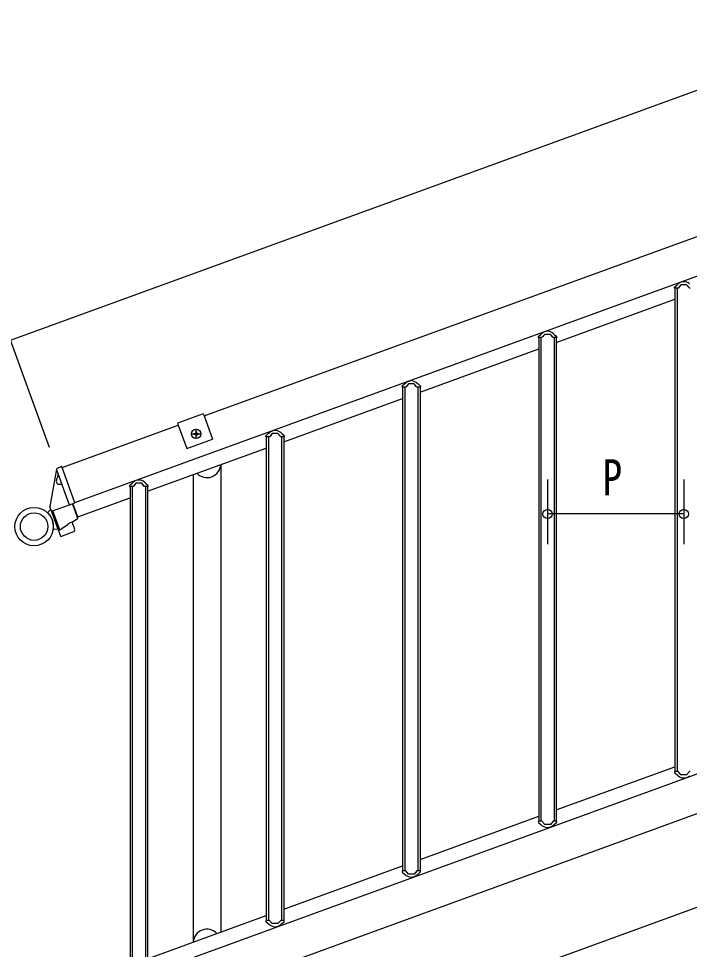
# Model space of a CAD drawing. Units: millimetres, scale not verified. Extents: x -4205 to 4205, y -2970 to 2970.
# Drawn here: x -3010 to -2399, y 927 to 1774 of the extents above; entities that cross this region are included whole.
import ezdxf
from ezdxf.enums import TextEntityAlignment as Align

# ---------------------------------------------------------------- set-up
doc = ezdxf.new("R2010")
doc.units = ezdxf.units.MM
doc.header["$LTSCALE"] = 12
doc.layers.add('0-4_YKK_A1', color=4, linetype='Continuous')
doc.layers.add('0-5_YKK_D', color=6, linetype='Continuous')
doc.styles.add('ＭＳ ゴシック', font='')
doc.styles.get('ＭＳ ゴシック').set_extended_font_data('MS Gothic')

msp = doc.modelspace()

# ---------------------------------------------------------------- linework, layer by layer
at = {"layer": '0-4_YKK_A1'}
for p, q in [((-2958.53, 1333.56), (-1111.06, 2005.99)), ((-2840.93, 1412.55), (-1251.91, 1990.9)), ((-2953.06, 882.53), (-1105.59, 1554.95)), ((-2412.56, 1529.03), (-2412.52, 1529.7)), ((-2412.32, 1528.82), (-2412.36, 1528.82)), ((-2412.35, 1530.05), (-2410.33, 1531.8)), ((-2410.34, 1528.82), (-2412.32, 1528.82)), ((-2412.18, 1528.82), (-2412.18, 1088.82)), ((-2410.08, 1528.82), (-2410.34, 1528.82)), ((-2410.33, 1531.8), (-2409.29, 1532.7)), ((-2410.18, 1528.82), (-2410.18, 1088.82)), ((-2409.28, 1528.82), (-2410.08, 1528.82)), ((-2406.78, 1531.82), (-2409.28, 1528.82)), ((-2409.28, 1528.82), (-2409.28, 1528.82)), ((-2407.43, 1531.04), (-2408.43, 1529.84)), ((-2408.43, 1529.84), (-2408.43, 1529.84)), ((-2407.43, 1531.04), (-2407.43, 1531.04)), ((-2401.58, 1531.82), (-2406.78, 1531.82)), ((-2399.08, 1528.82), (-2401.58, 1531.82)), ((-2400.93, 1531.04), (-2400.93, 1531.04)), ((-2399.93, 1529.84), (-2400.93, 1531.04)), ((-2399.93, 1529.84), (-2399.93, 1529.84)), ((-2399.08, 1528.82), (-2399.08, 1528.82)), ((-2398.27, 1528.82), (-2399.08, 1528.82)), ((-2941.41, 850.58), (-1093.97, 1523)), ((-2520.21, 1479.26), (-2412.18, 1518.58)), ((-2536.6, 1483.88), (-2536.56, 1484.55)), ((-2536.36, 1483.67), (-2536.4, 1483.67)), ((-2536.39, 1484.9), (-2534.37, 1486.66)), ((-2534.38, 1483.67), (-2536.36, 1483.67)), ((-2536.21, 1483.67), (-2536.21, 1043.67)), ((-2534.12, 1483.67), (-2534.38, 1483.67)), ((-2534.37, 1486.66), (-2533.33, 1487.56)), ((-2534.21, 1483.67), (-2534.21, 1043.67)), ((-2533.31, 1483.67), (-2534.12, 1483.67)), ((-2530.81, 1486.67), (-2533.31, 1483.67)), ((-2533.31, 1483.67), (-2533.31, 1483.67)), ((-2531.46, 1485.89), (-2532.46, 1484.69)), ((-2532.46, 1484.69), (-2532.46, 1484.69)), ((-2531.46, 1485.89), (-2531.46, 1485.89)), ((-2525.61, 1486.67), (-2530.81, 1486.67)), ((-2523.11, 1483.67), (-2525.61, 1486.67)), ((-2524.96, 1485.89), (-2524.96, 1485.89)), ((-2523.96, 1484.69), (-2524.96, 1485.89)), ((-2523.96, 1484.69), (-2523.96, 1484.69)), ((-2523.11, 1483.67), (-2523.11, 1483.67)), ((-2522.31, 1483.67), (-2523.11, 1483.67)), ((-2523.1, 1487.56), (-2522.06, 1486.66)), ((-2522.05, 1483.67), (-2522.31, 1483.67)), ((-2522.21, 1483.67), (-2522.21, 1043.67)), ((-2522.06, 1486.66), (-2520.04, 1484.9)), ((-2520.07, 1483.67), (-2522.05, 1483.67)), ((-2520.21, 1483.67), (-2520.21, 1043.67)), ((-2520.03, 1483.67), (-2520.07, 1483.67)), ((-2519.87, 1484.55), (-2519.83, 1483.88)), ((-2644.25, 1434.12), (-2536.21, 1473.44)), ((-2660.43, 1439.75), (-2658.41, 1441.51)), ((-2658.41, 1441.51), (-2657.37, 1442.41)), ((-2654.85, 1441.52), (-2657.35, 1438.52)), ((-2655.5, 1440.74), (-2656.5, 1439.54)), ((-2655.5, 1440.74), (-2655.5, 1440.74)), ((-2649.65, 1441.52), (-2654.85, 1441.52)), ((-2647.15, 1438.52), (-2649.65, 1441.52)), ((-2649, 1440.74), (-2649, 1440.74)), ((-2648, 1439.54), (-2649, 1440.74)), ((-2647.14, 1442.41), (-2646.1, 1441.51)), ((-2646.1, 1441.51), (-2644.08, 1439.75)), ((-2660.64, 1438.74), (-2660.6, 1439.41)), ((-2660.4, 1438.52), (-2660.44, 1438.52)), ((-2658.42, 1438.52), (-2660.4, 1438.52)), ((-2660.25, 1438.52), (-2660.25, 998.52)), ((-2658.16, 1438.52), (-2658.42, 1438.52)), ((-2658.25, 1438.52), (-2658.25, 998.52)), ((-2657.35, 1438.52), (-2658.16, 1438.52)), ((-2657.35, 1438.52), (-2657.35, 1438.52)), ((-2656.5, 1439.54), (-2656.5, 1439.54)), ((-2648, 1439.54), (-2648, 1439.54)), ((-2647.15, 1438.52), (-2647.15, 1438.52)), ((-2646.35, 1438.52), (-2647.15, 1438.52)), ((-2646.09, 1438.52), (-2646.35, 1438.52)), ((-2646.25, 1438.52), (-2646.25, 998.52)), ((-2644.11, 1438.52), (-2646.09, 1438.52)), ((-2644.25, 1438.52), (-2644.25, 998.52)), ((-2644.07, 1438.52), (-2644.11, 1438.52)), ((-2643.91, 1439.41), (-2643.87, 1438.74)), ((-2768.29, 1388.97), (-2660.25, 1428.29)), ((-2841.62, 1414.43), (-2840.93, 1412.55)), ((-2840.93, 1412.55), (-2833.24, 1391.4)), ((-2970.14, 1365.52), (-2864.42, 1404)), ((-2864.42, 1404), (-2856.73, 1382.85)), ((-2848.58, 1398.13), (-2847.88, 1398.13)), ((-2848.58, 1398.13), (-2848.58, 1396.91)), ((-2848.23, 1391.51), (-2848.23, 1400.61)), ((-2847.88, 1398.13), (-2847.88, 1396.91)), ((-2856.73, 1382.85), (-2833.24, 1391.4)), ((-2852.78, 1396.06), (-2843.68, 1396.06)), ((-2850.31, 1396.41), (-2850.31, 1395.71)), ((-2850.31, 1396.41), (-2849.08, 1396.41)), ((-2850.31, 1395.71), (-2849.08, 1395.71)), ((-2848.58, 1395.21), (-2848.58, 1393.98)), ((-2848.58, 1393.98), (-2847.88, 1393.98)), ((-2847.88, 1395.21), (-2847.88, 1393.98)), ((-2847.38, 1396.41), (-2846.16, 1396.41)), ((-2847.38, 1395.71), (-2846.16, 1395.71)), ((-2846.16, 1396.41), (-2846.16, 1395.71)), ((-2784.68, 1393.59), (-2784.64, 1394.26)), ((-2784.44, 1393.38), (-2784.48, 1393.38)), ((-2784.47, 1394.61), (-2782.45, 1396.36)), ((-2782.46, 1393.38), (-2784.44, 1393.38)), ((-2784.29, 1393.38), (-2784.29, 953.38)), ((-2782.2, 1393.38), (-2782.46, 1393.38)), ((-2782.45, 1396.36), (-2781.41, 1397.26)), ((-2782.29, 1393.38), (-2782.29, 953.38)), ((-2781.39, 1393.38), (-2782.2, 1393.38)), ((-2778.89, 1396.38), (-2781.39, 1393.38)), ((-2781.39, 1393.38), (-2781.39, 1393.38)), ((-2779.54, 1395.6), (-2780.54, 1394.4)), ((-2780.54, 1394.4), (-2780.54, 1394.4)), ((-2779.54, 1395.6), (-2779.54, 1395.6)), ((-2773.69, 1396.38), (-2778.89, 1396.38)), ((-2771.19, 1393.38), (-2773.69, 1396.38)), ((-2773.04, 1395.6), (-2773.04, 1395.6)), ((-2772.04, 1394.4), (-2773.04, 1395.6)), ((-2772.04, 1394.4), (-2772.04, 1394.4)), ((-2771.19, 1393.38), (-2771.19, 1393.38)), ((-2770.38, 1393.38), (-2771.19, 1393.38)), ((-2771.18, 1397.26), (-2770.14, 1396.36)), ((-2770.13, 1393.38), (-2770.38, 1393.38)), ((-2770.29, 1393.38), (-2770.29, 953.38)), ((-2770.14, 1396.36), (-2768.12, 1394.61)), ((-2768.15, 1393.38), (-2770.13, 1393.38)), ((-2768.29, 1393.38), (-2768.29, 953.38)), ((-2768.11, 1393.38), (-2768.15, 1393.38)), ((-2767.95, 1394.26), (-2767.91, 1393.59)), ((-2892.33, 1343.82), (-2784.29, 1383.15)), ((-2825.81, 807.52), (-1238.3, 1385.33)), ((-2975.41, 1363.92), (-2981.39, 1330.04)), ((-2970.78, 1366.33), (-2975.28, 1364.37)), ((-2970.14, 1365.5), (-2970.37, 1366.16)), ((-2958.79, 1334.32), (-2970.14, 1365.5)), ((-2825.81, 1368.03), (-2825.81, 942.67)), ((-2850.81, 1358.93), (-2850.81, 933.58)), ((-2908.72, 1348.44), (-2908.68, 1349.11)), ((-2908.48, 1348.23), (-2908.52, 1348.23)), ((-2908.51, 1349.46), (-2906.49, 1351.22)), ((-2906.5, 1348.23), (-2908.48, 1348.23)), ((-2908.33, 1348.23), (-2908.33, 908.23)), ((-2906.24, 1348.23), (-2906.5, 1348.23)), ((-2906.49, 1351.22), (-2905.45, 1352.12)), ((-2906.33, 1348.23), (-2906.33, 908.23)), ((-2905.43, 1348.23), (-2906.24, 1348.23)), ((-2902.93, 1351.23), (-2905.43, 1348.23)), ((-2905.43, 1348.23), (-2905.43, 1348.23)), ((-2903.58, 1350.45), (-2904.58, 1349.25)), ((-2904.58, 1349.25), (-2904.58, 1349.25)), ((-2903.58, 1350.45), (-2903.58, 1350.45)), ((-2897.73, 1351.23), (-2902.93, 1351.23)), ((-2895.23, 1348.23), (-2897.73, 1351.23)), ((-2897.08, 1350.45), (-2897.08, 1350.45)), ((-2896.08, 1349.25), (-2897.08, 1350.45)), ((-2896.08, 1349.25), (-2896.08, 1349.25)), ((-2895.23, 1348.23), (-2895.23, 1348.23)), ((-2894.42, 1348.23), (-2895.23, 1348.23)), ((-2895.22, 1352.12), (-2894.18, 1351.22)), ((-2894.17, 1348.23), (-2894.42, 1348.23)), ((-2894.33, 1348.23), (-2894.33, 908.23)), ((-2894.18, 1351.22), (-2892.16, 1349.46)), ((-2892.19, 1348.23), (-2894.17, 1348.23)), ((-2892.33, 1348.23), (-2892.33, 908.23)), ((-2892.15, 1348.23), (-2892.19, 1348.23)), ((-2891.99, 1349.11), (-2891.95, 1348.44)), ((-2528.21, 1354.67), (-2528.21, 1295.6)), ((-2404.18, 1354.67), (-2404.18, 1295.6)), ((-2971.46, 1302.78), (-2981.39, 1330.04)), ((-2978.83, 1325.96), (-2963.33, 1331.6)), ((-2963.33, 1331.6), (-2958.73, 1333.28)), ((-2958.13, 1325.2), (-2960.79, 1332.53)), ((-2955.94, 1320.67), (-2960.32, 1332.7)), ((-2958.55, 1333.66), (-2958.79, 1334.32)), ((-2955.94, 1320.67), (-2908.33, 1338)), ((-2983.63, 1324.37), (-2980.48, 1327.55)), ((-2972.24, 1308.7), (-2978.56, 1326.06)), ((-2955.95, 1319.21), (-2958.13, 1325.2)), ((-2956.06, 1318.86), (-2960.99, 1315.51)), ((-2960.99, 1315.51), (-2958.8, 1309.52)), ((-2978.32, 1309.79), (-2973.87, 1309.38)), ((-2973.46, 1308.26), (-2972.24, 1308.7)), ((-2520.21, 1053.9), (-2412.18, 1093.23)), ((-2412.56, 1088.61), (-2412.52, 1087.94)), ((-2412.32, 1088.82), (-2412.36, 1088.82)), ((-2412.35, 1087.59), (-2410.33, 1085.83)), ((-2410.34, 1088.82), (-2412.32, 1088.82)), ((-2410.08, 1088.82), (-2410.34, 1088.82)), ((-2410.33, 1085.83), (-2409.29, 1084.93)), ((-2409.28, 1088.82), (-2410.08, 1088.82)), ((-2406.78, 1085.82), (-2409.28, 1088.82)), ((-2409.28, 1088.82), (-2409.28, 1088.82)), ((-2401.58, 1085.82), (-2406.78, 1085.82)), ((-2399.08, 1088.82), (-2401.58, 1085.82)), ((-2399.08, 1088.82), (-2399.08, 1088.82)), ((-2398.27, 1088.82), (-2399.08, 1088.82)), ((-2644.25, 1008.76), (-2536.21, 1048.08)), ((-2536.6, 1043.46), (-2536.56, 1042.79)), ((-2536.36, 1043.67), (-2536.4, 1043.67)), ((-2536.39, 1042.44), (-2534.37, 1040.68)), ((-2534.38, 1043.67), (-2536.36, 1043.67)), ((-2534.12, 1043.67), (-2534.38, 1043.67)), ((-2533.31, 1043.67), (-2534.12, 1043.67)), ((-2530.81, 1040.67), (-2533.31, 1043.67)), ((-2533.31, 1043.67), (-2533.31, 1043.67)), ((-2523.11, 1043.67), (-2525.61, 1040.67)), ((-2523.11, 1043.67), (-2523.11, 1043.67)), ((-2522.31, 1043.67), (-2523.11, 1043.67)), ((-2522.05, 1043.67), (-2522.31, 1043.67)), ((-2522.06, 1040.68), (-2520.04, 1042.44)), ((-2520.07, 1043.67), (-2522.05, 1043.67)), ((-2520.03, 1043.67), (-2520.07, 1043.67)), ((-2519.87, 1042.79), (-2519.83, 1043.46)), ((-2534.37, 1040.68), (-2533.33, 1039.78)), ((-2525.61, 1040.67), (-2530.81, 1040.67)), ((-2523.1, 1039.78), (-2522.06, 1040.68)), ((-2768.29, 963.61), (-2660.25, 1002.93)), ((-2660.64, 998.31), (-2660.6, 997.64)), ((-2660.4, 998.52), (-2660.44, 998.52)), ((-2660.43, 997.3), (-2658.41, 995.54)), ((-2658.42, 998.52), (-2660.4, 998.52)), ((-2658.16, 998.52), (-2658.42, 998.52)), ((-2658.41, 995.54), (-2657.37, 994.64)), ((-2657.35, 998.52), (-2658.16, 998.52)), ((-2654.85, 995.52), (-2657.35, 998.52)), ((-2657.35, 998.52), (-2657.35, 998.52)), ((-2649.65, 995.52), (-2654.85, 995.52)), ((-2647.15, 998.52), (-2649.65, 995.52)), ((-2647.15, 998.52), (-2647.15, 998.52)), ((-2646.35, 998.52), (-2647.15, 998.52)), ((-2647.14, 994.64), (-2646.1, 995.54)), ((-2646.09, 998.52), (-2646.35, 998.52)), ((-2646.1, 995.54), (-2644.08, 997.3)), ((-2644.11, 998.52), (-2646.09, 998.52)), ((-2644.07, 998.52), (-2644.11, 998.52)), ((-2643.91, 997.64), (-2643.87, 998.31)), ((-2892.33, 918.46), (-2784.29, 957.79)), ((-2784.68, 953.17), (-2784.64, 952.5)), ((-2784.44, 953.38), (-2784.48, 953.38)), ((-2784.47, 952.15), (-2782.45, 950.39)), ((-2782.46, 953.38), (-2784.44, 953.38)), ((-2782.2, 953.38), (-2782.46, 953.38)), ((-2782.45, 950.39), (-2781.41, 949.49)), ((-2781.39, 953.38), (-2782.2, 953.38)), ((-2778.89, 950.38), (-2781.39, 953.38)), ((-2781.39, 953.38), (-2781.39, 953.38)), ((-2773.69, 950.38), (-2778.89, 950.38)), ((-2771.19, 953.38), (-2773.69, 950.38)), ((-2771.19, 953.38), (-2771.19, 953.38)), ((-2770.38, 953.38), (-2771.19, 953.38)), ((-2771.18, 949.49), (-2770.14, 950.39)), ((-2770.13, 953.38), (-2770.38, 953.38)), ((-2770.14, 950.39), (-2768.12, 952.15)), ((-2768.15, 953.38), (-2770.13, 953.38)), ((-2768.11, 953.38), (-2768.15, 953.38)), ((-2767.95, 952.5), (-2767.91, 953.17))]:
    msp.add_line(p, q, dxfattribs=at)
for points in [[(-2841.62, 1414.43), (-2865.11, 1405.88), (-2864.42, 1404)], [(-2975.44, 1364), (-2975.2, 1363.34), (-2963.95, 1332.44), (-2963.72, 1331.78)], [(-2973.64, 1359.05), (-2974.35, 1357.4), (-2974.83, 1356.12), (-2975.22, 1354.79), (-2975.4, 1353.91), (-2975.48, 1353), (-2975.45, 1352.42), (-2975.33, 1351.84), (-2975.04, 1351.23), (-2974.57, 1350.76), (-2973.88, 1350.44), (-2973.27, 1350.32), (-2972.64, 1350.29), (-2971.3, 1350.45), (-2970.57, 1350.62)], [(-2972.24, 1308.7), (-2970.34, 1310.04), (-2964.71, 1314.05)], [(-2971.46, 1302.78), (-2961.88, 1306.27), (-2960, 1306.95)]]:
    msp.add_lwpolyline(points, dxfattribs=at)
for centre, radius in [((-2848.23, 1396.06), 4.25), ((-2995.71, 1311.72), 17.5), ((-2995.71, 1311.72), 12.5)]:
    msp.add_circle(centre, radius, dxfattribs=at)
for centre, radius, start, end in [((-2404.18, 1526.82), 7.8, 49, 131), ((-2412.36, 1529.02), 0.2, 176.5, 270), ((-2412.02, 1529.67), 0.5, 131, 176.5), ((-2536.4, 1483.87), 0.2, 176.5, 270), ((-2536.06, 1484.52), 0.5, 131, 176.5), ((-2528.21, 1481.67), 7.8, 49, 131), ((-2520.37, 1484.52), 0.5, 3.5, 49), ((-2520.03, 1483.87), 0.2, 270, 3.5), ((-2652.25, 1436.52), 7.8, 49, 131), ((-2660.44, 1438.72), 0.2, 176.5, 270), ((-2660.1, 1439.38), 0.5, 131, 176.5), ((-2644.41, 1439.38), 0.5, 3.5, 49), ((-2644.07, 1438.72), 0.2, 270, 3.5), ((-2776.29, 1391.38), 7.8, 49, 131), ((-2849.08, 1396.91), 0.5, 270, 0), ((-2849.08, 1395.21), 0.5, 0, 90), ((-2847.38, 1396.91), 0.5, 180, 270), ((-2847.38, 1395.21), 0.5, 90, 180), ((-2784.48, 1393.58), 0.2, 176.5, 270), ((-2784.14, 1394.23), 0.5, 131, 176.5), ((-2768.45, 1394.23), 0.5, 3.5, 49), ((-2768.11, 1393.58), 0.2, 270, 3.5), ((-2975.16, 1364.1), 0.3, 113.5, 200), ((-2970.66, 1366.06), 0.3, 20, 113.5), ((-2838.31, 1368.8), 12.5, 223.57811, 356.42189), ((-2908.52, 1348.43), 0.2, 176.5, 270), ((-2908.18, 1349.08), 0.5, 131, 176.5), ((-2900.33, 1346.23), 7.8, 49, 131), ((-2892.49, 1349.08), 0.5, 3.5, 49), ((-2892.15, 1348.43), 0.2, 270, 3.5), ((-2963.43, 1331.88), 0.3, 200, 290), ((-2958.83, 1333.56), 0.3, 290, 20), ((-2995.71, 1311.72), 17.8, 353.70346, 46.29654), ((-2960.13, 1307.81), 7.75, 96.36578, 126.30074), ((-2956.23, 1319.11), 0.3, 304.23433, 20), ((-2960.68, 1308.83), 2, 290, 20), ((-2412.36, 1088.62), 0.2, 90, 183.5), ((-2412.02, 1087.97), 0.5, 183.5, 229), ((-2404.18, 1090.82), 7.8, 229, 311), ((-2536.4, 1043.47), 0.2, 90, 183.5), ((-2536.06, 1042.82), 0.5, 183.5, 229), ((-2520.37, 1042.82), 0.5, 311, 356.5), ((-2520.03, 1043.47), 0.2, 356.5, 90), ((-2528.21, 1045.67), 7.8, 229, 311), ((-2660.44, 998.32), 0.2, 90, 183.5), ((-2660.1, 997.67), 0.5, 183.5, 229), ((-2652.25, 1000.52), 7.8, 229, 311), ((-2644.41, 997.67), 0.5, 311, 356.5), ((-2644.07, 998.32), 0.2, 356.5, 90), ((-2784.48, 953.18), 0.2, 90, 183.5), ((-2784.14, 952.53), 0.5, 183.5, 229), ((-2776.29, 955.38), 7.8, 229, 311), ((-2768.45, 952.53), 0.5, 311, 356.5), ((-2768.11, 953.18), 0.2, 356.5, 90), ((-2838.31, 932.8), 12.5, 43.57811, 176.42189)]:
    msp.add_arc(centre, radius, start, end, dxfattribs=at)
msp.add_ellipse((-2978.93, 1326.24), major_axis=(-0.949, -0.345), ratio=0.29701, start_param=0, end_param=1.570796, dxfattribs=at)
at = {"layer": '0-5_YKK_D'}
for p, q in [((-3017.12, 1481.44), (-1161.23, 2156.93)), ((-2981.55, 1383.71), (-3017.46, 1482.38)), ((-2404.18, 1323.2), (-2528.21, 1323.2))]:
    msp.add_line(p, q, dxfattribs=at)
for centre in [(-2528.21, 1323.2), (-2404.18, 1323.2)]:
    msp.add_circle(centre, 4.25, dxfattribs=at)

# ---------------------------------------------------------------- texts
at = {"layer": '0-5_YKK_D', "style": 'ＭＳ ゴシック', "width": 0.8}
msp.add_text('P', height=32.99, dxfattribs=at).set_placement((-2478.19, 1330.2), align=Align.BOTTOM_LEFT)

doc.saveas('drawing.dxf')
